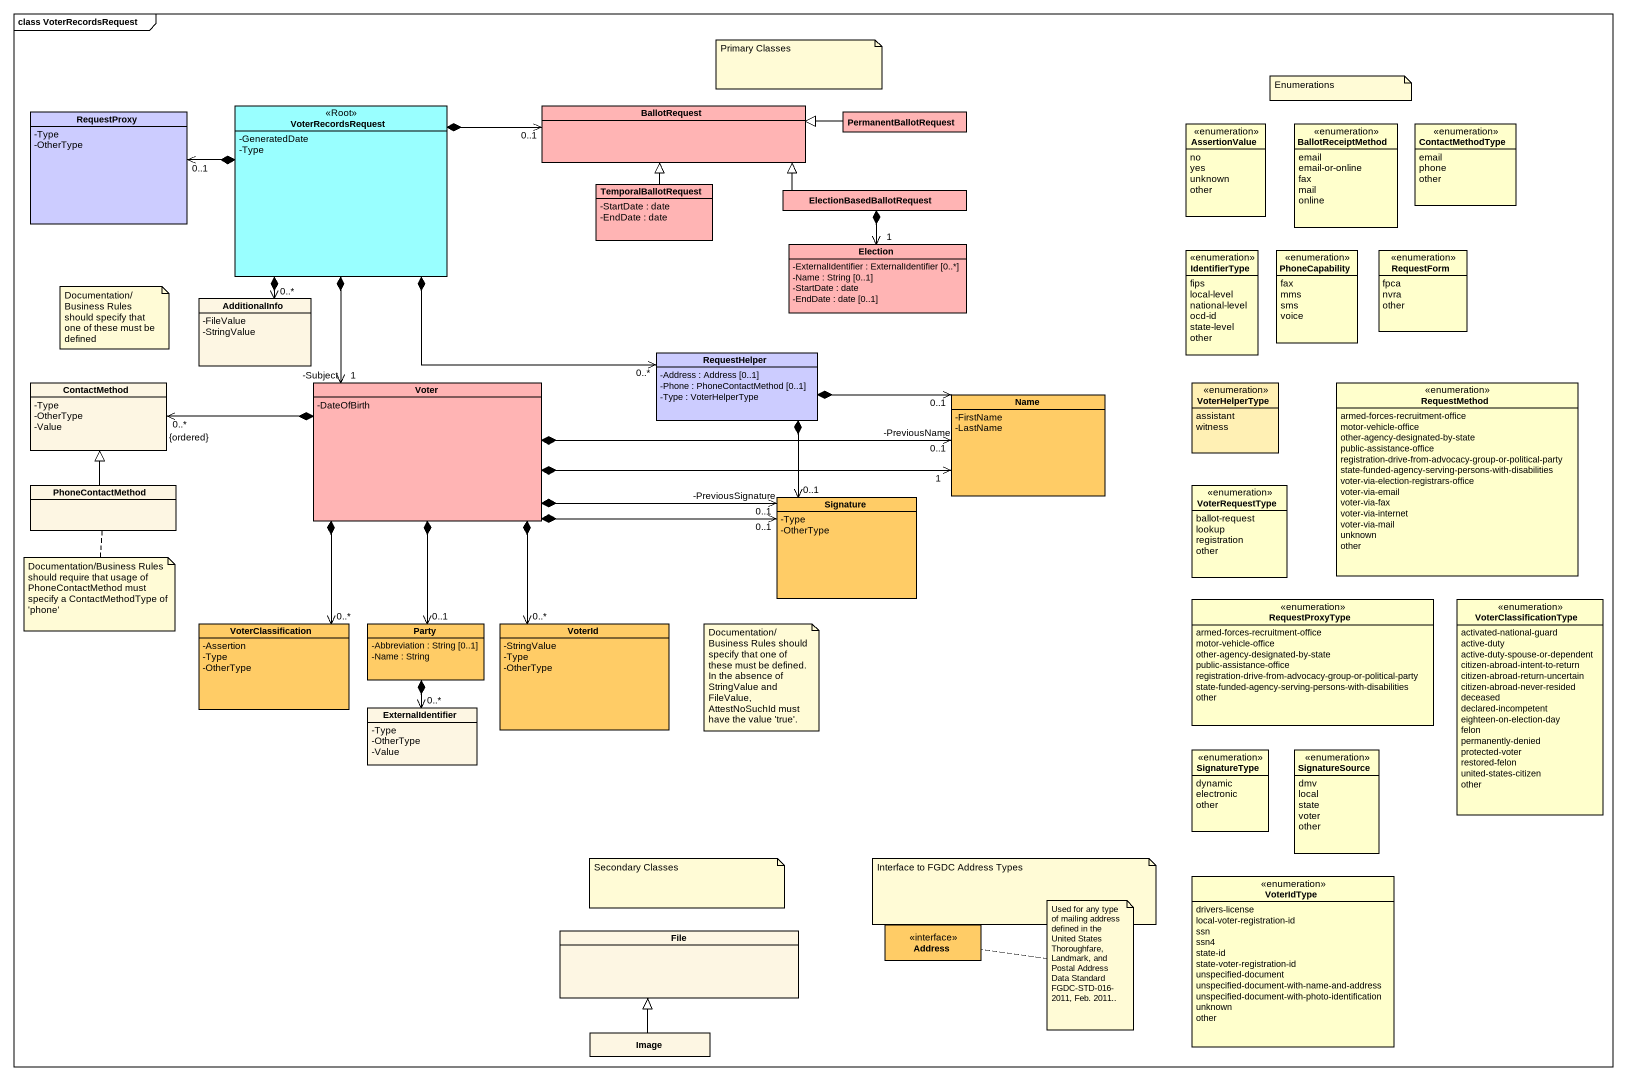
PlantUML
@startuml
mainframe class VoterRecordsRequest
hide circle
hide empty members
skinparam classAttributeIconSize 0
class RequestProxy #CCCCFF {
  -Type
  -OtherType
}
class VoterRecordsRequest <<Root>> #99FFFF {
  -GeneratedDate
  -Type
}
class BallotRequest #FFB4B4
class PermanentBallotRequest #FFB4B4
enum AssertionValue #FFFFCC {
  no
  yes
  unknown
  other
}
enum BallotReceiptMethod #FFFFCC {
  email
  email-or-online
  fax
  mail
  online
}
enum ContactMethodType #FFFFCC {
  email
  phone
  other
}
class TemporalBallotRequest #FFB4B4 {
  -StartDate : date
  -EndDate : date
}
class ElectionBasedBallotRequest #FFB4B4
class Election #FFB4B4 {
  -ExternalIdentifier : ExternalIdentifier [0..*]
  -Name : String [0..1]
  -StartDate : date
  -EndDate : date [0..1]
}
enum IdentifierType #FFFFCC {
  fips
  local-level
  national-level
  ocd-id
  state-level
  other
}
enum PhoneCapability #FFFFCC {
  fax
  mms
  sms
  voice
}
enum RequestForm #FFFFCC {
  fpca
  nvra
  other
}
class AdditionalInfo {
  -FileValue
  -StringValue
}
class ContactMethod {
  -Type
  -OtherType
  -Value
}
class Voter #FFB4B4 {
  -DateOfBirth
}
class RequestHelper #CCCCFF {
  -Address : Address [0..1]
  -Phone : PhoneContactMethod [0..1]
  -Type : VoterHelperType
}
enum VoterHelperType #FFF0B4 {
  assistant
  witness
}
enum RequestMethod #FFFFCC {
  armed-forces-recruitment-office
  motor-vehicle-office
  other-agency-designated-by-state
  public-assistance-office
  registration-drive-from-advocacy-group-or-political-party
  state-funded-agency-serving-persons-with-disabilities
  voter-via-election-registrars-office
  voter-via-email
  voter-via-fax
  voter-via-internet
  voter-via-mail
  unknown
  other
}
class Name #FFCC66 {
  -FirstName
  -LastName
}
class PhoneContactMethod
class Signature #FFCC66 {
  -Type
  -OtherType
}
enum VoterRequestType #FFFFCC {
  ballot-request
  lookup
  registration
  other
}
enum RequestProxyType #FFFFCC {
  armed-forces-recruitment-office
  motor-vehicle-office
  other-agency-designated-by-state
  public-assistance-office
  registration-drive-from-advocacy-group-or-political-party
  state-funded-agency-serving-persons-with-disabilities
  other
}
enum VoterClassificationType #FFFFCC {
  activated-national-guard
  active-duty
  active-duty-spouse-or-dependent
  citizen-abroad-intent-to-return
  citizen-abroad-return-uncertain
  citizen-abroad-never-resided
  deceased
  declared-incompetent
  eighteen-on-election-day
  felon
  permanently-denied
  protected-voter
  restored-felon
  united-states-citizen
  other
}
class VoterClassification #FFCC66 {
  -Assertion
  -Type
  -OtherType
}
class Party #FFCC66 {
  -Abbreviation : String [0..1]
  -Name : String
}
class VoterId #FFCC66 {
  -StringValue
  -Type
  -OtherType
}
class ExternalIdentifier {
  -Type
  -OtherType
  -Value
}
enum SignatureType #FFFFCC {
  dynamic
  electronic
  other
}
enum SignatureSource #FFFFCC {
  dmv
  local
  state
  voter
  other
}
enum VoterIdType #FFFFCC {
  drivers-license
  local-voter-registration-id
  ssn
  ssn4
  state-id
  state-voter-registration-id
  unspecified-document
  unspecified-document-with-name-and-address
  unspecified-document-with-photo-identification
  unknown
  other
}
interface Address #FFCC66
class "File" as File_
class Image
VoterRecordsRequest *-left-> "0..1" RequestProxy
VoterRecordsRequest *-right-> "0..1" BallotRequest
VoterRecordsRequest *--> "0..*" AdditionalInfo
VoterRecordsRequest *--> "1\n-Subject" Voter
VoterRecordsRequest *-right-> "0..*" RequestHelper
PermanentBallotRequest -left-|> BallotRequest
TemporalBallotRequest -up-|> BallotRequest
ElectionBasedBallotRequest -left-|> BallotRequest
ElectionBasedBallotRequest *--> "1" Election
Voter *-left-> "0..*\n{ordered}" ContactMethod
Voter *-right-> "1" Name
Voter *-right-> "0..1\n-PreviousName" Name
Voter *-right-> "0..1" Signature
Voter *-right-> "0..1\n-PreviousSignature" Signature
Voter *--> "0..*" VoterClassification
Voter *--> "0..1" Party
Voter *--> "0..*" VoterId
RequestHelper *-right-> "0..1" Name
RequestHelper *--> "0..1" Signature
PhoneContactMethod -up-|> ContactMethod
Party *--> "0..*" ExternalIdentifier
Image -up-|> File_
note as N1
  Primary Classes
end note
note as N2
  Enumerations
end note
note as N3
  Documentation/Business Rules should specify that one of these must be defined
end note
note bottom of PhoneContactMethod : Documentation/Business Rules should require that usage of PhoneContactMethod must specify a ContactMethodType of 'phone'
note as N5
  Documentation/Business Rules should specify that one of these must be defined. In the absence of StringValue and FileValue, AttestNoSuchId must have the value 'true'.
end note
note as N6
  Secondary Classes
end note
note as N7
  Interface to FGDC Address Types
end note
note right of Address : Used for any type of mailing address defined in the United States Thoroughfare, Landmark, and Postal Address Data Standard FGDC-STD-016-2011, Feb. 2011..
@enduml
